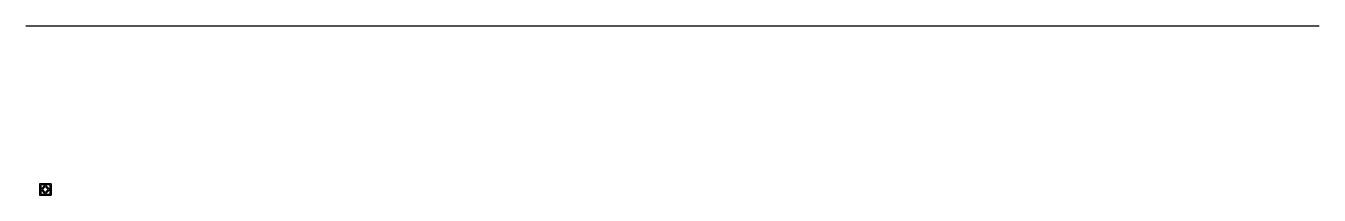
# Model space of a CAD drawing. Header units: millimetres. Extents: x 8558220770570 to 8558220810750, y 4036481301100 to 4036481304779.
# Drawn here: x 8558220799450 to 8558220810750, y 4036481301100 to 4036481302580 of the extents above; entities outside this region: 1.
import ezdxf

# ---------------------------------------------------------------- set-up
doc = ezdxf.new("R2010")
doc.units = ezdxf.units.MM

msp = doc.modelspace()

# ---------------------------------------------------------------- linework, layer by layer
for p, q in [((8558220770570.407, 4036481304778.619), (8558220770570.407, 4036481304678.619)), ((8558220799450, 4036481302580), (8558220799550, 4036481302580)), ((8558220799550, 4036481302580), (8558220809550, 4036481302580)), ((8558220809550, 4036481302580), (8558220809650, 4036481302580)), ((8558220809650, 4036481302580), (8558220809750, 4036481302580)), ((8558220809750, 4036481302580), (8558220809850, 4036481302580)), ((8558220809850, 4036481302580), (8558220809950, 4036481302580)), ((8558220809950, 4036481302580), (8558220810050, 4036481302580)), ((8558220810050, 4036481302580), (8558220810150, 4036481302580)), ((8558220810150, 4036481302580), (8558220810250, 4036481302580)), ((8558220810250, 4036481302580), (8558220810350, 4036481302580)), ((8558220810350, 4036481302580), (8558220810450, 4036481302580)), ((8558220810450, 4036481302580), (8558220810550, 4036481302580)), ((8558220810550, 4036481302580), (8558220810650, 4036481302580)), ((8558220810650, 4036481302580), (8558220810750, 4036481302580)), ((8558220799670, 4036481301200), (8558220799570, 4036481301200)), ((8558220799570, 4036481301200), (8558220799570, 4036481301200)), ((8558220799570, 4036481301200), (8558220799570, 4036481301100)), ((8558220799570, 4036481301100), (8558220799670, 4036481301100)), ((8558220799660, 4036481301190), (8558220799580, 4036481301190)), ((8558220799580, 4036481301190), (8558220799580, 4036481301110)), ((8558220799620, 4036481301190), (8558220799580, 4036481301150)), ((8558220799580, 4036481301150), (8558220799620, 4036481301110)), ((8558220799580, 4036481301110), (8558220799660, 4036481301110)), ((8558220799587.071, 4036481301157.071), (8558220799587.072, 4036481301157.072)), ((8558220799594.144, 4036481301150.001), (8558220799620, 4036481301124.143)), ((8558220799619.999, 4036481301175.855), (8558220799594.145, 4036481301150.001)), ((8558220799612.928, 4036481301182.928), (8558220799612.929, 4036481301182.929)), ((8558220799645.856, 4036481301150), (8558220799619.999, 4036481301175.856)), ((8558220799660, 4036481301150), (8558220799620, 4036481301190)), ((8558220799620, 4036481301110), (8558220799660, 4036481301150)), ((8558220799620, 4036481301124.143), (8558220799645.856, 4036481301150)), ((8558220799627.071, 4036481301117.072), (8558220799627.071, 4036481301117.071)), ((8558220799652.929, 4036481301142.929), (8558220799652.929, 4036481301142.928)), ((8558220799660, 4036481301190), (8558220799660, 4036481301110)), ((8558220799660, 4036481301135.858), (8558220799660, 4036481301135.859)), ((8558220799670, 4036481301100), (8558220799670, 4036481301200)), ((8558220799670, 4036481301200), (8558220799670, 4036481301100)), ((8558220799670, 4036481301200), (8558220799670, 4036481301200))]:
    msp.add_line(p, q)

doc.saveas('drawing.dxf')
